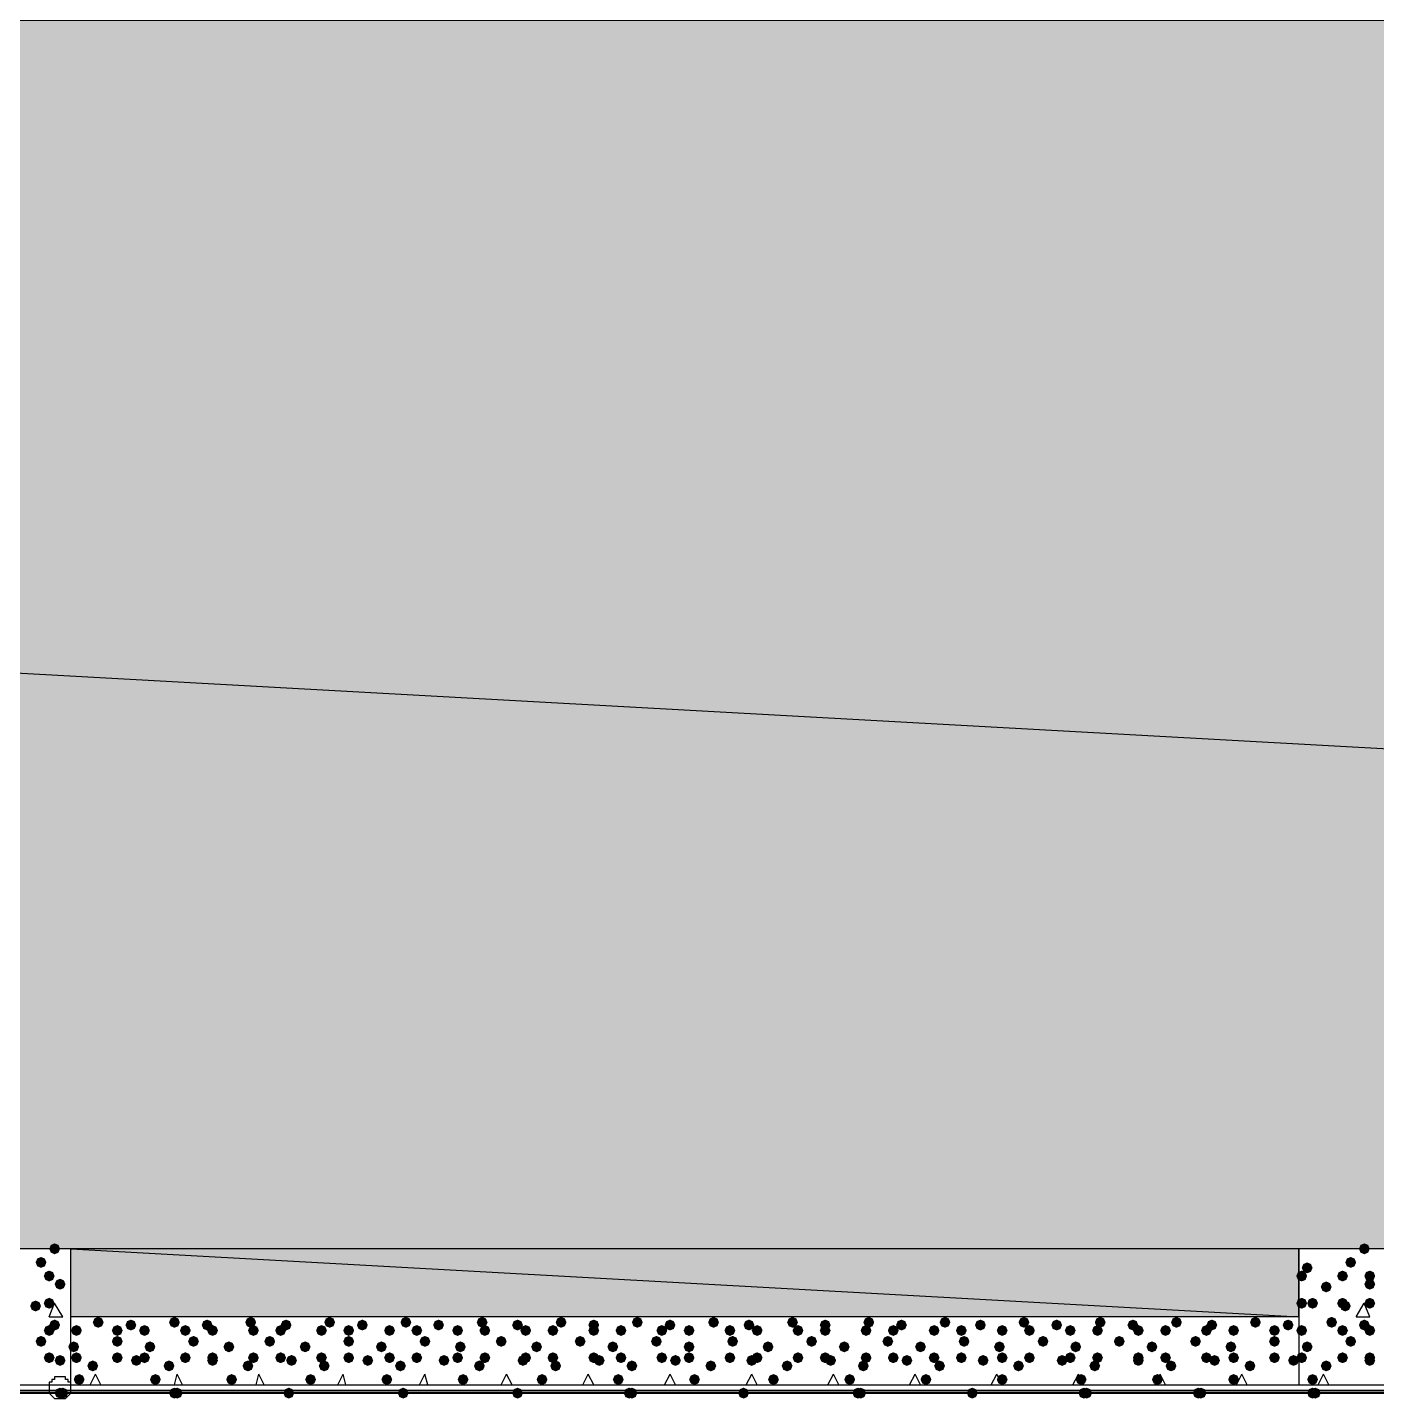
# Model space of a CAD drawing. Header units: millimetres. Extents: x 0 to 420, y 0 to 297.
# Drawn here: x 223.73 to 244.71, y 84.33 to 105.64 of the extents above; entities that cross this region are included whole.
import ezdxf

# ---------------------------------------------------------------- set-up
doc = ezdxf.new("R2010")
doc.units = ezdxf.units.MM
doc.layers.get('0').update_dxf_attribs({"linetype": 'CONTINUOUS'})

msp = doc.modelspace()

# ---------------------------------------------------------------- hatches: boundary and pattern name
at = {"true_color": 0x000008}
h = msp.add_hatch(color=0, dxfattribs=at)
h.paths.add_polyline_path([(385.826, 105.748667), (39.708667, 105.748667), (385.826, 86.656333)], flags=0)
h.paths.add_polyline_path([(39.708667, 105.748667), (385.826, 86.656333), (39.708667, 86.656333)], flags=0)
at = {"true_color": 0x000007}
for points in [[(224.239667, 86.656333), (224.214796, 86.596537), (224.155, 86.571667), (224.095204, 86.596537), (224.070333, 86.656333), (224.095204, 86.716129), (224.155, 86.741), (224.214796, 86.716129)], [(244.602, 86.656333), (244.577129, 86.596537), (244.517333, 86.571667), (244.457538, 86.596537), (244.432667, 86.656333), (244.457537, 86.716129), (244.517333, 86.741), (244.577129, 86.716129)], [(224.028, 86.444667), (224.003129, 86.384871), (223.943333, 86.36), (223.883537, 86.384871), (223.858667, 86.444667), (223.883537, 86.504462), (223.943333, 86.529333), (224.003129, 86.504463)], [(243.713, 86.36), (243.688129, 86.300204), (243.628333, 86.275333), (243.568537, 86.300204), (243.543667, 86.36), (243.568537, 86.419796), (243.628333, 86.444667), (243.688129, 86.419796)], [(244.390333, 86.444667), (244.365462, 86.384871), (244.305667, 86.36), (244.245871, 86.384871), (244.221, 86.444667), (244.245871, 86.504462), (244.305667, 86.529333), (244.365462, 86.504463)], [(224.155, 86.233), (224.130129, 86.173204), (224.070333, 86.148333), (224.010538, 86.173204), (223.985667, 86.233), (224.010537, 86.292796), (224.070333, 86.317667), (224.130129, 86.292796)], [(224.324333, 86.106), (224.299463, 86.046204), (224.239667, 86.021333), (224.179871, 86.046204), (224.155, 86.106), (224.179871, 86.165796), (224.239667, 86.190667), (224.299462, 86.165796)], [(243.628333, 86.233), (243.603462, 86.173204), (243.543667, 86.148333), (243.483871, 86.173204), (243.459, 86.233), (243.483871, 86.292796), (243.543667, 86.317667), (243.603462, 86.292796)], [(244.009333, 86.063667), (243.984463, 86.003871), (243.924667, 85.979), (243.864871, 86.003871), (243.84, 86.063667), (243.864871, 86.123462), (243.924667, 86.148333), (243.984462, 86.123463)], [(244.263333, 86.233), (244.238463, 86.173204), (244.178667, 86.148333), (244.118871, 86.173204), (244.094, 86.233), (244.118871, 86.292796), (244.178667, 86.317667), (244.238462, 86.292796)], [(244.686667, 86.233), (244.661796, 86.173204), (244.602, 86.148333), (244.542204, 86.173204), (244.517333, 86.233), (244.542204, 86.292796), (244.602, 86.317667), (244.661796, 86.292796)], [(244.686667, 86.106), (244.661796, 86.046204), (244.602, 86.021333), (244.542204, 86.046204), (244.517333, 86.106), (244.542204, 86.165796), (244.602, 86.190667), (244.661796, 86.165796)], [(223.943333, 85.767333), (223.918462, 85.707538), (223.858667, 85.682667), (223.798871, 85.707538), (223.774, 85.767333), (223.798871, 85.827129), (223.858667, 85.852), (223.918462, 85.827129)], [(224.155, 85.809667), (224.130129, 85.749871), (224.070333, 85.725), (224.010538, 85.749871), (223.985667, 85.809667), (224.010537, 85.869462), (224.070333, 85.894333), (224.130129, 85.869463)], [(243.628333, 85.809667), (243.603462, 85.749871), (243.543667, 85.725), (243.483871, 85.749871), (243.459, 85.809667), (243.483871, 85.869462), (243.543667, 85.894333), (243.603462, 85.869463)], [(243.797667, 85.809667), (243.772796, 85.749871), (243.713, 85.725), (243.653204, 85.749871), (243.628333, 85.809667), (243.653204, 85.869462), (243.713, 85.894333), (243.772796, 85.869463)], [(244.263333, 85.809667), (244.238463, 85.749871), (244.178667, 85.725), (244.118871, 85.749871), (244.094, 85.809667), (244.118871, 85.869462), (244.178667, 85.894333), (244.238462, 85.869463)], [(244.305667, 85.767333), (244.280796, 85.707538), (244.221, 85.682667), (244.161204, 85.707538), (244.136333, 85.767333), (244.161204, 85.827129), (244.221, 85.852), (244.280796, 85.827129)], [(244.686667, 85.809667), (244.661796, 85.749871), (244.602, 85.725), (244.542204, 85.749871), (244.517333, 85.809667), (244.542204, 85.869462), (244.602, 85.894333), (244.661796, 85.869463)], [(224.239667, 85.471), (224.214796, 85.411204), (224.155, 85.386333), (224.095204, 85.411204), (224.070333, 85.471), (224.095204, 85.530796), (224.155, 85.555667), (224.214796, 85.530796)], [(244.094, 85.513333), (244.069129, 85.453537), (244.009333, 85.428667), (243.949538, 85.453537), (243.924667, 85.513333), (243.949537, 85.573129), (244.009333, 85.598), (244.069129, 85.573129)], [(244.602, 85.471), (244.577129, 85.411204), (244.517333, 85.386333), (244.457538, 85.411204), (244.432667, 85.471), (244.457537, 85.530796), (244.517333, 85.555667), (244.577129, 85.530796)], [(224.028, 85.217), (224.003129, 85.157204), (223.943333, 85.132333), (223.883537, 85.157204), (223.858667, 85.217), (223.883537, 85.276796), (223.943333, 85.301667), (224.003129, 85.276796)], [(224.155, 85.386333), (224.130129, 85.326537), (224.070333, 85.301667), (224.010538, 85.326537), (223.985667, 85.386333), (224.010537, 85.446129), (224.070333, 85.471), (224.130129, 85.446129)], [(243.628333, 85.386333), (243.603462, 85.326537), (243.543667, 85.301667), (243.483871, 85.326537), (243.459, 85.386333), (243.483871, 85.446129), (243.543667, 85.471), (243.603462, 85.446129)], [(244.263333, 85.386333), (244.238463, 85.326537), (244.178667, 85.301667), (244.118871, 85.326537), (244.094, 85.386333), (244.118871, 85.446129), (244.178667, 85.471), (244.238462, 85.446129)], [(244.390333, 85.217), (244.365462, 85.157204), (244.305667, 85.132333), (244.245871, 85.157204), (244.221, 85.217), (244.245871, 85.276796), (244.305667, 85.301667), (244.365462, 85.276796)], [(244.686667, 85.386333), (244.661796, 85.326537), (244.602, 85.301667), (244.542204, 85.326537), (244.517333, 85.386333), (244.542204, 85.446129), (244.602, 85.471), (244.661796, 85.446129)], [(224.155, 84.963), (224.130129, 84.903204), (224.070333, 84.878333), (224.010538, 84.903204), (223.985667, 84.963), (224.010537, 85.022796), (224.070333, 85.047667), (224.130129, 85.022796)], [(243.628333, 84.963), (243.603462, 84.903204), (243.543667, 84.878333), (243.483871, 84.903204), (243.459, 84.963), (243.483871, 85.022796), (243.543667, 85.047667), (243.603462, 85.022796)], [(243.713, 85.132333), (243.688129, 85.072538), (243.628333, 85.047667), (243.568537, 85.072538), (243.543667, 85.132333), (243.568537, 85.192129), (243.628333, 85.217), (243.688129, 85.192129)], [(244.263333, 84.963), (244.238463, 84.903204), (244.178667, 84.878333), (244.118871, 84.903204), (244.094, 84.963), (244.118871, 85.022796), (244.178667, 85.047667), (244.238462, 85.022796)], [(244.686667, 84.963), (244.661796, 84.903204), (244.602, 84.878333), (244.542204, 84.903204), (244.517333, 84.963), (244.542204, 85.022796), (244.602, 85.047667), (244.661796, 85.022796)], [(224.324333, 84.920667), (224.299463, 84.860871), (224.239667, 84.836), (224.179871, 84.860871), (224.155, 84.920667), (224.179871, 84.980462), (224.239667, 85.005333), (224.299462, 84.980463)], [(244.009333, 84.836), (243.984463, 84.776204), (243.924667, 84.751333), (243.864871, 84.776204), (243.84, 84.836), (243.864871, 84.895796), (243.924667, 84.920667), (243.984462, 84.895796)], [(244.686667, 84.920667), (244.661796, 84.860871), (244.602, 84.836), (244.542204, 84.860871), (244.517333, 84.920667), (244.542204, 84.980462), (244.602, 85.005333), (244.661796, 84.980463)], [(243.797667, 84.624333), (243.772796, 84.564537), (243.713, 84.539667), (243.653204, 84.564537), (243.628333, 84.624333), (243.653204, 84.684129), (243.713, 84.709), (243.772796, 84.684129)]]:
    msp.add_hatch(color=0, dxfattribs=at).paths.add_polyline_path(points, flags=0)
at = {"true_color": 0x000008}
h = msp.add_hatch(color=0, dxfattribs=at)
h.paths.add_polyline_path([(243.501333, 86.656333), (224.409, 86.656333), (243.501333, 85.598)], flags=0)
h.paths.add_polyline_path([(224.409, 86.656333), (243.501333, 85.598), (224.409, 85.598)], flags=0)
for points in [[(224.917, 85.513333), (224.892129, 85.453537), (224.832333, 85.428667), (224.772538, 85.453537), (224.747667, 85.513333), (224.772537, 85.573129), (224.832333, 85.598), (224.892129, 85.573129)], [(225.425, 85.471), (225.400129, 85.411204), (225.340333, 85.386333), (225.280538, 85.411204), (225.255667, 85.471), (225.280537, 85.530796), (225.340333, 85.555667), (225.400129, 85.530796)], [(226.102333, 85.513333), (226.077462, 85.453537), (226.017667, 85.428667), (225.957871, 85.453537), (225.933, 85.513333), (225.957871, 85.573129), (226.017667, 85.598), (226.077462, 85.573129)], [(226.610333, 85.471), (226.585462, 85.411204), (226.525667, 85.386333), (226.465871, 85.411204), (226.441, 85.471), (226.465871, 85.530796), (226.525667, 85.555667), (226.585462, 85.530796)], [(227.287667, 85.513333), (227.262796, 85.453537), (227.203, 85.428667), (227.143204, 85.453537), (227.118333, 85.513333), (227.143204, 85.573129), (227.203, 85.598), (227.262796, 85.573129)], [(227.838, 85.471), (227.813129, 85.411204), (227.753333, 85.386333), (227.693537, 85.411204), (227.668667, 85.471), (227.693537, 85.530796), (227.753333, 85.555667), (227.813129, 85.530796)], [(228.515333, 85.513333), (228.490462, 85.453537), (228.430667, 85.428667), (228.370871, 85.453537), (228.346, 85.513333), (228.370871, 85.573129), (228.430667, 85.598), (228.490462, 85.573129)], [(229.023333, 85.471), (228.998462, 85.411204), (228.938667, 85.386333), (228.878871, 85.411204), (228.854, 85.471), (228.878871, 85.530796), (228.938667, 85.555667), (228.998462, 85.530796)], [(229.700667, 85.513333), (229.675796, 85.453537), (229.616, 85.428667), (229.556204, 85.453537), (229.531333, 85.513333), (229.556204, 85.573129), (229.616, 85.598), (229.675796, 85.573129)], [(230.208667, 85.471), (230.183796, 85.411204), (230.124, 85.386333), (230.064204, 85.411204), (230.039333, 85.471), (230.064204, 85.530796), (230.124, 85.555667), (230.183796, 85.530796)], [(230.886, 85.513333), (230.861129, 85.453537), (230.801333, 85.428667), (230.741538, 85.453537), (230.716667, 85.513333), (230.741537, 85.573129), (230.801333, 85.598), (230.861129, 85.573129)], [(231.436333, 85.471), (231.411462, 85.411204), (231.351667, 85.386333), (231.291871, 85.411204), (231.267, 85.471), (231.291871, 85.530796), (231.351667, 85.555667), (231.411462, 85.530796)], [(232.113667, 85.513333), (232.088796, 85.453537), (232.029, 85.428667), (231.969204, 85.453537), (231.944333, 85.513333), (231.969204, 85.573129), (232.029, 85.598), (232.088796, 85.573129)], [(232.621667, 85.471), (232.596796, 85.411204), (232.537, 85.386333), (232.477204, 85.411204), (232.452333, 85.471), (232.477204, 85.530796), (232.537, 85.555667), (232.596796, 85.530796)], [(233.299, 85.513333), (233.274129, 85.453537), (233.214333, 85.428667), (233.154538, 85.453537), (233.129667, 85.513333), (233.154537, 85.573129), (233.214333, 85.598), (233.274129, 85.573129)], [(233.807, 85.471), (233.782129, 85.411204), (233.722333, 85.386333), (233.662537, 85.411204), (233.637667, 85.471), (233.662537, 85.530796), (233.722333, 85.555667), (233.782129, 85.530796)], [(234.484333, 85.513333), (234.459463, 85.453537), (234.399667, 85.428667), (234.339871, 85.453537), (234.315, 85.513333), (234.339871, 85.573129), (234.399667, 85.598), (234.459462, 85.573129)], [(235.034667, 85.471), (235.009796, 85.411204), (234.95, 85.386333), (234.890204, 85.411204), (234.865333, 85.471), (234.890204, 85.530796), (234.95, 85.555667), (235.009796, 85.530796)], [(235.712, 85.513333), (235.687129, 85.453537), (235.627333, 85.428667), (235.567537, 85.453537), (235.542667, 85.513333), (235.567537, 85.573129), (235.627333, 85.598), (235.687129, 85.573129)], [(236.22, 85.471), (236.195129, 85.411204), (236.135333, 85.386333), (236.075538, 85.411204), (236.050667, 85.471), (236.075537, 85.530796), (236.135333, 85.555667), (236.195129, 85.530796)], [(236.897333, 85.513333), (236.872462, 85.453537), (236.812667, 85.428667), (236.752871, 85.453537), (236.728, 85.513333), (236.752871, 85.573129), (236.812667, 85.598), (236.872462, 85.573129)], [(237.405333, 85.471), (237.380462, 85.411204), (237.320667, 85.386333), (237.260871, 85.411204), (237.236, 85.471), (237.260871, 85.530796), (237.320667, 85.555667), (237.380462, 85.530796)], [(238.082667, 85.513333), (238.057796, 85.453537), (237.998, 85.428667), (237.938204, 85.453537), (237.913333, 85.513333), (237.938204, 85.573129), (237.998, 85.598), (238.057796, 85.573129)], [(238.633, 85.471), (238.608129, 85.411204), (238.548333, 85.386333), (238.488538, 85.411204), (238.463667, 85.471), (238.488537, 85.530796), (238.548333, 85.555667), (238.608129, 85.530796)], [(239.310333, 85.513333), (239.285462, 85.453537), (239.225667, 85.428667), (239.165871, 85.453537), (239.141, 85.513333), (239.165871, 85.573129), (239.225667, 85.598), (239.285462, 85.573129)], [(239.818333, 85.471), (239.793462, 85.411204), (239.733667, 85.386333), (239.673871, 85.411204), (239.649, 85.471), (239.673871, 85.530796), (239.733667, 85.555667), (239.793462, 85.530796)], [(240.495667, 85.513333), (240.470796, 85.453537), (240.411, 85.428667), (240.351204, 85.453537), (240.326333, 85.513333), (240.351204, 85.573129), (240.411, 85.598), (240.470796, 85.573129)], [(241.003667, 85.471), (240.978796, 85.411204), (240.919, 85.386333), (240.859204, 85.411204), (240.834333, 85.471), (240.859204, 85.530796), (240.919, 85.555667), (240.978796, 85.530796)], [(241.681, 85.513333), (241.656129, 85.453537), (241.596333, 85.428667), (241.536538, 85.453537), (241.511667, 85.513333), (241.536537, 85.573129), (241.596333, 85.598), (241.656129, 85.573129)], [(242.231333, 85.471), (242.206462, 85.411204), (242.146667, 85.386333), (242.086871, 85.411204), (242.062, 85.471), (242.086871, 85.530796), (242.146667, 85.555667), (242.206462, 85.530796)], [(242.908667, 85.513333), (242.883796, 85.453537), (242.824, 85.428667), (242.764204, 85.453537), (242.739333, 85.513333), (242.764204, 85.573129), (242.824, 85.598), (242.883796, 85.573129)], [(243.416667, 85.471), (243.391796, 85.411204), (243.332, 85.386333), (243.272204, 85.411204), (243.247333, 85.471), (243.272204, 85.530796), (243.332, 85.555667), (243.391796, 85.530796)], [(224.578333, 85.386333), (224.553462, 85.326537), (224.493667, 85.301667), (224.433871, 85.326537), (224.409, 85.386333), (224.433871, 85.446129), (224.493667, 85.471), (224.553462, 85.446129)], [(225.213333, 85.386333), (225.188462, 85.326537), (225.128667, 85.301667), (225.068871, 85.326537), (225.044, 85.386333), (225.068871, 85.446129), (225.128667, 85.471), (225.188462, 85.446129)], [(225.213333, 85.217), (225.188462, 85.157204), (225.128667, 85.132333), (225.068871, 85.157204), (225.044, 85.217), (225.068871, 85.276796), (225.128667, 85.301667), (225.188462, 85.276796)], [(225.636667, 85.386333), (225.611796, 85.326537), (225.552, 85.301667), (225.492204, 85.326537), (225.467333, 85.386333), (225.492204, 85.446129), (225.552, 85.471), (225.611796, 85.446129)], [(226.271667, 85.386333), (226.246796, 85.326537), (226.187, 85.301667), (226.127204, 85.326537), (226.102333, 85.386333), (226.127204, 85.446129), (226.187, 85.471), (226.246796, 85.446129)], [(226.398667, 85.217), (226.373796, 85.157204), (226.314, 85.132333), (226.254204, 85.157204), (226.229333, 85.217), (226.254204, 85.276796), (226.314, 85.301667), (226.373796, 85.276796)], [(226.695, 85.386333), (226.670129, 85.326537), (226.610333, 85.301667), (226.550538, 85.326537), (226.525667, 85.386333), (226.550537, 85.446129), (226.610333, 85.471), (226.670129, 85.446129)], [(227.33, 85.386333), (227.305129, 85.326537), (227.245333, 85.301667), (227.185538, 85.326537), (227.160667, 85.386333), (227.185537, 85.446129), (227.245333, 85.471), (227.305129, 85.446129)], [(227.584, 85.217), (227.559129, 85.157204), (227.499333, 85.132333), (227.439538, 85.157204), (227.414667, 85.217), (227.439537, 85.276796), (227.499333, 85.301667), (227.559129, 85.276796)], [(227.753333, 85.386333), (227.728462, 85.326537), (227.668667, 85.301667), (227.608871, 85.326537), (227.584, 85.386333), (227.608871, 85.446129), (227.668667, 85.471), (227.728462, 85.446129)], [(228.388333, 85.386333), (228.363463, 85.326537), (228.303667, 85.301667), (228.243871, 85.326537), (228.219, 85.386333), (228.243871, 85.446129), (228.303667, 85.471), (228.363462, 85.446129)], [(228.811667, 85.386333), (228.786796, 85.326537), (228.727, 85.301667), (228.667204, 85.326537), (228.642333, 85.386333), (228.667204, 85.446129), (228.727, 85.471), (228.786796, 85.446129)], [(228.811667, 85.217), (228.786796, 85.157204), (228.727, 85.132333), (228.667204, 85.157204), (228.642333, 85.217), (228.667204, 85.276796), (228.727, 85.301667), (228.786796, 85.276796)], [(229.446667, 85.386333), (229.421796, 85.326537), (229.362, 85.301667), (229.302204, 85.326537), (229.277333, 85.386333), (229.302204, 85.446129), (229.362, 85.471), (229.421796, 85.446129)], [(229.87, 85.386333), (229.845129, 85.326537), (229.785333, 85.301667), (229.725538, 85.326537), (229.700667, 85.386333), (229.725537, 85.446129), (229.785333, 85.471), (229.845129, 85.446129)], [(229.997, 85.217), (229.972129, 85.157204), (229.912333, 85.132333), (229.852537, 85.157204), (229.827667, 85.217), (229.852537, 85.276796), (229.912333, 85.301667), (229.972129, 85.276796)], [(230.505, 85.386333), (230.480129, 85.326537), (230.420333, 85.301667), (230.360538, 85.326537), (230.335667, 85.386333), (230.360537, 85.446129), (230.420333, 85.471), (230.480129, 85.446129)], [(230.928333, 85.386333), (230.903462, 85.326537), (230.843667, 85.301667), (230.783871, 85.326537), (230.759, 85.386333), (230.783871, 85.446129), (230.843667, 85.471), (230.903462, 85.446129)], [(231.182333, 85.217), (231.157462, 85.157204), (231.097667, 85.132333), (231.037871, 85.157204), (231.013, 85.217), (231.037871, 85.276796), (231.097667, 85.301667), (231.157462, 85.276796)], [(231.563333, 85.386333), (231.538462, 85.326537), (231.478667, 85.301667), (231.418871, 85.326537), (231.394, 85.386333), (231.418871, 85.446129), (231.478667, 85.471), (231.538462, 85.446129)], [(231.986667, 85.386333), (231.961796, 85.326537), (231.902, 85.301667), (231.842204, 85.326537), (231.817333, 85.386333), (231.842204, 85.446129), (231.902, 85.471), (231.961796, 85.446129)], [(232.41, 85.217), (232.385129, 85.157204), (232.325333, 85.132333), (232.265537, 85.157204), (232.240667, 85.217), (232.265537, 85.276796), (232.325333, 85.301667), (232.385129, 85.276796)], [(232.621667, 85.386333), (232.596796, 85.326537), (232.537, 85.301667), (232.477204, 85.326537), (232.452333, 85.386333), (232.477204, 85.446129), (232.537, 85.471), (232.596796, 85.446129)], [(233.045, 85.386333), (233.020129, 85.326537), (232.960333, 85.301667), (232.900538, 85.326537), (232.875667, 85.386333), (232.900537, 85.446129), (232.960333, 85.471), (233.020129, 85.446129)], [(233.595333, 85.217), (233.570462, 85.157204), (233.510667, 85.132333), (233.450871, 85.157204), (233.426, 85.217), (233.450871, 85.276796), (233.510667, 85.301667), (233.570462, 85.276796)], [(233.68, 85.386333), (233.655129, 85.326537), (233.595333, 85.301667), (233.535538, 85.326537), (233.510667, 85.386333), (233.535537, 85.446129), (233.595333, 85.471), (233.655129, 85.446129)], [(234.103333, 85.386333), (234.078463, 85.326537), (234.018667, 85.301667), (233.958871, 85.326537), (233.934, 85.386333), (233.958871, 85.446129), (234.018667, 85.471), (234.078462, 85.446129)], [(234.738333, 85.386333), (234.713462, 85.326537), (234.653667, 85.301667), (234.593871, 85.326537), (234.569, 85.386333), (234.593871, 85.446129), (234.653667, 85.471), (234.713462, 85.446129)], [(234.780667, 85.217), (234.755796, 85.157204), (234.696, 85.132333), (234.636204, 85.157204), (234.611333, 85.217), (234.636204, 85.276796), (234.696, 85.301667), (234.755796, 85.276796)], [(235.161667, 85.386333), (235.136796, 85.326537), (235.077, 85.301667), (235.017204, 85.326537), (234.992333, 85.386333), (235.017204, 85.446129), (235.077, 85.471), (235.136796, 85.446129)], [(235.796667, 85.386333), (235.771796, 85.326537), (235.712, 85.301667), (235.652204, 85.326537), (235.627333, 85.386333), (235.652204, 85.446129), (235.712, 85.471), (235.771796, 85.446129)], [(236.008333, 85.217), (235.983462, 85.157204), (235.923667, 85.132333), (235.863871, 85.157204), (235.839, 85.217), (235.863871, 85.276796), (235.923667, 85.301667), (235.983462, 85.276796)], [(236.22, 85.386333), (236.195129, 85.326537), (236.135333, 85.301667), (236.075538, 85.326537), (236.050667, 85.386333), (236.075537, 85.446129), (236.135333, 85.471), (236.195129, 85.446129)], [(236.855, 85.386333), (236.830129, 85.326537), (236.770333, 85.301667), (236.710538, 85.326537), (236.685667, 85.386333), (236.710537, 85.446129), (236.770333, 85.471), (236.830129, 85.446129)], [(237.193667, 85.217), (237.168796, 85.157204), (237.109, 85.132333), (237.049204, 85.157204), (237.024333, 85.217), (237.049204, 85.276796), (237.109, 85.301667), (237.168796, 85.276796)], [(237.278333, 85.386333), (237.253462, 85.326537), (237.193667, 85.301667), (237.133871, 85.326537), (237.109, 85.386333), (237.133871, 85.446129), (237.193667, 85.471), (237.253462, 85.446129)], [(237.913333, 85.386333), (237.888463, 85.326537), (237.828667, 85.301667), (237.768871, 85.326537), (237.744, 85.386333), (237.768871, 85.446129), (237.828667, 85.471), (237.888462, 85.446129)], [(238.336667, 85.386333), (238.311796, 85.326537), (238.252, 85.301667), (238.192204, 85.326537), (238.167333, 85.386333), (238.192204, 85.446129), (238.252, 85.471), (238.311796, 85.446129)], [(238.379, 85.217), (238.354129, 85.157204), (238.294333, 85.132333), (238.234537, 85.157204), (238.209667, 85.217), (238.234537, 85.276796), (238.294333, 85.301667), (238.354129, 85.276796)], [(238.971667, 85.386333), (238.946796, 85.326537), (238.887, 85.301667), (238.827204, 85.326537), (238.802333, 85.386333), (238.827204, 85.446129), (238.887, 85.471), (238.946796, 85.446129)], [(239.395, 85.386333), (239.370129, 85.326537), (239.310333, 85.301667), (239.250538, 85.326537), (239.225667, 85.386333), (239.250537, 85.446129), (239.310333, 85.471), (239.370129, 85.446129)], [(239.606667, 85.217), (239.581796, 85.157204), (239.522, 85.132333), (239.462204, 85.157204), (239.437333, 85.217), (239.462204, 85.276796), (239.522, 85.301667), (239.581796, 85.276796)], [(240.03, 85.386333), (240.005129, 85.326537), (239.945333, 85.301667), (239.885538, 85.326537), (239.860667, 85.386333), (239.885537, 85.446129), (239.945333, 85.471), (240.005129, 85.446129)], [(240.453333, 85.386333), (240.428462, 85.326537), (240.368667, 85.301667), (240.308871, 85.326537), (240.284, 85.386333), (240.308871, 85.446129), (240.368667, 85.471), (240.428462, 85.446129)], [(240.792, 85.217), (240.767129, 85.157204), (240.707333, 85.132333), (240.647538, 85.157204), (240.622667, 85.217), (240.647537, 85.276796), (240.707333, 85.301667), (240.767129, 85.276796)], [(241.088333, 85.386333), (241.063462, 85.326537), (241.003667, 85.301667), (240.943871, 85.326537), (240.919, 85.386333), (240.943871, 85.446129), (241.003667, 85.471), (241.063462, 85.446129)], [(241.511667, 85.386333), (241.486796, 85.326537), (241.427, 85.301667), (241.367204, 85.326537), (241.342333, 85.386333), (241.367204, 85.446129), (241.427, 85.471), (241.486796, 85.446129)], [(241.977333, 85.217), (241.952462, 85.157204), (241.892667, 85.132333), (241.832871, 85.157204), (241.808, 85.217), (241.832871, 85.276796), (241.892667, 85.301667), (241.952462, 85.276796)], [(242.146667, 85.386333), (242.121796, 85.326537), (242.062, 85.301667), (242.002204, 85.326537), (241.977333, 85.386333), (242.002204, 85.446129), (242.062, 85.471), (242.121796, 85.446129)], [(242.57, 85.386333), (242.545129, 85.326537), (242.485333, 85.301667), (242.425538, 85.326537), (242.400667, 85.386333), (242.425537, 85.446129), (242.485333, 85.471), (242.545129, 85.446129)], [(243.205, 85.386333), (243.180129, 85.326537), (243.120333, 85.301667), (243.060538, 85.326537), (243.035667, 85.386333), (243.060537, 85.446129), (243.120333, 85.471), (243.180129, 85.446129)], [(243.205, 85.217), (243.180129, 85.157204), (243.120333, 85.132333), (243.060538, 85.157204), (243.035667, 85.217), (243.060537, 85.276796), (243.120333, 85.301667), (243.180129, 85.276796)], [(224.536, 85.132333), (224.511129, 85.072538), (224.451333, 85.047667), (224.391538, 85.072538), (224.366667, 85.132333), (224.391537, 85.192129), (224.451333, 85.217), (224.511129, 85.192129)], [(224.578333, 84.963), (224.553462, 84.903204), (224.493667, 84.878333), (224.433871, 84.903204), (224.409, 84.963), (224.433871, 85.022796), (224.493667, 85.047667), (224.553462, 85.022796)], [(225.213333, 84.963), (225.188462, 84.903204), (225.128667, 84.878333), (225.068871, 84.903204), (225.044, 84.963), (225.068871, 85.022796), (225.128667, 85.047667), (225.188462, 85.022796)], [(225.636667, 84.963), (225.611796, 84.903204), (225.552, 84.878333), (225.492204, 84.903204), (225.467333, 84.963), (225.492204, 85.022796), (225.552, 85.047667), (225.611796, 85.022796)], [(225.721333, 85.132333), (225.696463, 85.072538), (225.636667, 85.047667), (225.576871, 85.072538), (225.552, 85.132333), (225.576871, 85.192129), (225.636667, 85.217), (225.696462, 85.192129)], [(226.271667, 84.963), (226.246796, 84.903204), (226.187, 84.878333), (226.127204, 84.903204), (226.102333, 84.963), (226.127204, 85.022796), (226.187, 85.047667), (226.246796, 85.022796)], [(226.695, 84.963), (226.670129, 84.903204), (226.610333, 84.878333), (226.550538, 84.903204), (226.525667, 84.963), (226.550537, 85.022796), (226.610333, 85.047667), (226.670129, 85.022796)], [(226.949, 85.132333), (226.924129, 85.072538), (226.864333, 85.047667), (226.804538, 85.072538), (226.779667, 85.132333), (226.804537, 85.192129), (226.864333, 85.217), (226.924129, 85.192129)], [(227.33, 84.963), (227.305129, 84.903204), (227.245333, 84.878333), (227.185538, 84.903204), (227.160667, 84.963), (227.185537, 85.022796), (227.245333, 85.047667), (227.305129, 85.022796)], [(227.753333, 84.963), (227.728462, 84.903204), (227.668667, 84.878333), (227.608871, 84.903204), (227.584, 84.963), (227.608871, 85.022796), (227.668667, 85.047667), (227.728462, 85.022796)], [(228.134333, 85.132333), (228.109463, 85.072538), (228.049667, 85.047667), (227.989871, 85.072538), (227.965, 85.132333), (227.989871, 85.192129), (228.049667, 85.217), (228.109462, 85.192129)], [(228.388333, 84.963), (228.363463, 84.903204), (228.303667, 84.878333), (228.243871, 84.903204), (228.219, 84.963), (228.243871, 85.022796), (228.303667, 85.047667), (228.363462, 85.022796)], [(228.811667, 84.963), (228.786796, 84.903204), (228.727, 84.878333), (228.667204, 84.903204), (228.642333, 84.963), (228.667204, 85.022796), (228.727, 85.047667), (228.786796, 85.022796)], [(229.319667, 85.132333), (229.294796, 85.072538), (229.235, 85.047667), (229.175204, 85.072538), (229.150333, 85.132333), (229.175204, 85.192129), (229.235, 85.217), (229.294796, 85.192129)], [(229.446667, 84.963), (229.421796, 84.903204), (229.362, 84.878333), (229.302204, 84.903204), (229.277333, 84.963), (229.302204, 85.022796), (229.362, 85.047667), (229.421796, 85.022796)], [(229.87, 84.963), (229.845129, 84.903204), (229.785333, 84.878333), (229.725538, 84.903204), (229.700667, 84.963), (229.725537, 85.022796), (229.785333, 85.047667), (229.845129, 85.022796)], [(230.505, 84.963), (230.480129, 84.903204), (230.420333, 84.878333), (230.360538, 84.903204), (230.335667, 84.963), (230.360537, 85.022796), (230.420333, 85.047667), (230.480129, 85.022796)], [(230.547333, 85.132333), (230.522462, 85.072538), (230.462667, 85.047667), (230.402871, 85.072538), (230.378, 85.132333), (230.402871, 85.192129), (230.462667, 85.217), (230.522462, 85.192129)], [(230.928333, 84.963), (230.903462, 84.903204), (230.843667, 84.878333), (230.783871, 84.903204), (230.759, 84.963), (230.783871, 85.022796), (230.843667, 85.047667), (230.903462, 85.022796)], [(231.563333, 84.963), (231.538462, 84.903204), (231.478667, 84.878333), (231.418871, 84.903204), (231.394, 84.963), (231.418871, 85.022796), (231.478667, 85.047667), (231.538462, 85.022796)], [(231.732667, 85.132333), (231.707796, 85.072538), (231.648, 85.047667), (231.588204, 85.072538), (231.563333, 85.132333), (231.588204, 85.192129), (231.648, 85.217), (231.707796, 85.192129)], [(231.986667, 84.963), (231.961796, 84.903204), (231.902, 84.878333), (231.842204, 84.903204), (231.817333, 84.963), (231.842204, 85.022796), (231.902, 85.047667), (231.961796, 85.022796)], [(232.621667, 84.963), (232.596796, 84.903204), (232.537, 84.878333), (232.477204, 84.903204), (232.452333, 84.963), (232.477204, 85.022796), (232.537, 85.047667), (232.596796, 85.022796)], [(232.918, 85.132333), (232.893129, 85.072538), (232.833333, 85.047667), (232.773538, 85.072538), (232.748667, 85.132333), (232.773537, 85.192129), (232.833333, 85.217), (232.893129, 85.192129)], [(233.045, 84.963), (233.020129, 84.903204), (232.960333, 84.878333), (232.900538, 84.903204), (232.875667, 84.963), (232.900537, 85.022796), (232.960333, 85.047667), (233.020129, 85.022796)], [(233.68, 84.963), (233.655129, 84.903204), (233.595333, 84.878333), (233.535538, 84.903204), (233.510667, 84.963), (233.535537, 85.022796), (233.595333, 85.047667), (233.655129, 85.022796)], [(234.103333, 85.132333), (234.078463, 85.072538), (234.018667, 85.047667), (233.958871, 85.072538), (233.934, 85.132333), (233.958871, 85.192129), (234.018667, 85.217), (234.078462, 85.192129)], [(234.103333, 84.963), (234.078463, 84.903204), (234.018667, 84.878333), (233.958871, 84.903204), (233.934, 84.963), (233.958871, 85.022796), (234.018667, 85.047667), (234.078462, 85.022796)], [(234.738333, 84.963), (234.713462, 84.903204), (234.653667, 84.878333), (234.593871, 84.903204), (234.569, 84.963), (234.593871, 85.022796), (234.653667, 85.047667), (234.713462, 85.022796)], [(235.161667, 84.963), (235.136796, 84.903204), (235.077, 84.878333), (235.017204, 84.903204), (234.992333, 84.963), (235.017204, 85.022796), (235.077, 85.047667), (235.136796, 85.022796)], [(235.331, 85.132333), (235.306129, 85.072538), (235.246333, 85.047667), (235.186538, 85.072538), (235.161667, 85.132333), (235.186537, 85.192129), (235.246333, 85.217), (235.306129, 85.192129)], [(235.796667, 84.963), (235.771796, 84.903204), (235.712, 84.878333), (235.652204, 84.903204), (235.627333, 84.963), (235.652204, 85.022796), (235.712, 85.047667), (235.771796, 85.022796)], [(236.22, 84.963), (236.195129, 84.903204), (236.135333, 84.878333), (236.075538, 84.903204), (236.050667, 84.963), (236.075537, 85.022796), (236.135333, 85.047667), (236.195129, 85.022796)], [(236.516333, 85.132333), (236.491462, 85.072538), (236.431667, 85.047667), (236.371871, 85.072538), (236.347, 85.132333), (236.371871, 85.192129), (236.431667, 85.217), (236.491462, 85.192129)], [(236.855, 84.963), (236.830129, 84.903204), (236.770333, 84.878333), (236.710538, 84.903204), (236.685667, 84.963), (236.710537, 85.022796), (236.770333, 85.047667), (236.830129, 85.022796)], [(237.278333, 84.963), (237.253462, 84.903204), (237.193667, 84.878333), (237.133871, 84.903204), (237.109, 84.963), (237.133871, 85.022796), (237.193667, 85.047667), (237.253462, 85.022796)], [(237.701667, 85.132333), (237.676796, 85.072538), (237.617, 85.047667), (237.557204, 85.072538), (237.532333, 85.132333), (237.557204, 85.192129), (237.617, 85.217), (237.676796, 85.192129)], [(237.913333, 84.963), (237.888463, 84.903204), (237.828667, 84.878333), (237.768871, 84.903204), (237.744, 84.963), (237.768871, 85.022796), (237.828667, 85.047667), (237.888462, 85.022796)], [(238.336667, 84.963), (238.311796, 84.903204), (238.252, 84.878333), (238.192204, 84.903204), (238.167333, 84.963), (238.192204, 85.022796), (238.252, 85.047667), (238.311796, 85.022796)], [(238.929333, 85.132333), (238.904462, 85.072538), (238.844667, 85.047667), (238.784871, 85.072538), (238.76, 85.132333), (238.784871, 85.192129), (238.844667, 85.217), (238.904462, 85.192129)], [(238.971667, 84.963), (238.946796, 84.903204), (238.887, 84.878333), (238.827204, 84.903204), (238.802333, 84.963), (238.827204, 85.022796), (238.887, 85.047667), (238.946796, 85.022796)], [(239.395, 84.963), (239.370129, 84.903204), (239.310333, 84.878333), (239.250538, 84.903204), (239.225667, 84.963), (239.250537, 85.022796), (239.310333, 85.047667), (239.370129, 85.022796)], [(240.03, 84.963), (240.005129, 84.903204), (239.945333, 84.878333), (239.885538, 84.903204), (239.860667, 84.963), (239.885537, 85.022796), (239.945333, 85.047667), (240.005129, 85.022796)], [(240.114667, 85.132333), (240.089796, 85.072538), (240.03, 85.047667), (239.970204, 85.072538), (239.945333, 85.132333), (239.970204, 85.192129), (240.03, 85.217), (240.089796, 85.192129)], [(240.453333, 84.963), (240.428462, 84.903204), (240.368667, 84.878333), (240.308871, 84.903204), (240.284, 84.963), (240.308871, 85.022796), (240.368667, 85.047667), (240.428462, 85.022796)], [(241.088333, 84.963), (241.063462, 84.903204), (241.003667, 84.878333), (240.943871, 84.903204), (240.919, 84.963), (240.943871, 85.022796), (241.003667, 85.047667), (241.063462, 85.022796)], [(241.3, 85.132333), (241.275129, 85.072538), (241.215333, 85.047667), (241.155538, 85.072538), (241.130667, 85.132333), (241.155537, 85.192129), (241.215333, 85.217), (241.275129, 85.192129)], [(241.511667, 84.963), (241.486796, 84.903204), (241.427, 84.878333), (241.367204, 84.903204), (241.342333, 84.963), (241.367204, 85.022796), (241.427, 85.047667), (241.486796, 85.022796)], [(242.146667, 84.963), (242.121796, 84.903204), (242.062, 84.878333), (242.002204, 84.903204), (241.977333, 84.963), (242.002204, 85.022796), (242.062, 85.047667), (242.121796, 85.022796)], [(242.527667, 85.132333), (242.502796, 85.072538), (242.443, 85.047667), (242.383204, 85.072538), (242.358333, 85.132333), (242.383204, 85.192129), (242.443, 85.217), (242.502796, 85.192129)], [(242.57, 84.963), (242.545129, 84.903204), (242.485333, 84.878333), (242.425538, 84.903204), (242.400667, 84.963), (242.425537, 85.022796), (242.485333, 85.047667), (242.545129, 85.022796)], [(243.205, 84.963), (243.180129, 84.903204), (243.120333, 84.878333), (243.060538, 84.903204), (243.035667, 84.963), (243.060537, 85.022796), (243.120333, 85.047667), (243.180129, 85.022796)], [(224.832333, 84.836), (224.807462, 84.776204), (224.747667, 84.751333), (224.687871, 84.776204), (224.663, 84.836), (224.687871, 84.895796), (224.747667, 84.920667), (224.807462, 84.895796)], [(225.509667, 84.920667), (225.484796, 84.860871), (225.425, 84.836), (225.365204, 84.860871), (225.340333, 84.920667), (225.365204, 84.980462), (225.425, 85.005333), (225.484796, 84.980463)], [(226.017667, 84.836), (225.992796, 84.776204), (225.933, 84.751333), (225.873204, 84.776204), (225.848333, 84.836), (225.873204, 84.895796), (225.933, 84.920667), (225.992796, 84.895796)], [(226.695, 84.920667), (226.670129, 84.860871), (226.610333, 84.836), (226.550538, 84.860871), (226.525667, 84.920667), (226.550537, 84.980462), (226.610333, 85.005333), (226.670129, 84.980463)], [(227.245333, 84.836), (227.220462, 84.776204), (227.160667, 84.751333), (227.100871, 84.776204), (227.076, 84.836), (227.100871, 84.895796), (227.160667, 84.920667), (227.220462, 84.895796)], [(227.922667, 84.920667), (227.897796, 84.860871), (227.838, 84.836), (227.778204, 84.860871), (227.753333, 84.920667), (227.778204, 84.980462), (227.838, 85.005333), (227.897796, 84.980463)], [(228.430667, 84.836), (228.405796, 84.776204), (228.346, 84.751333), (228.286204, 84.776204), (228.261333, 84.836), (228.286204, 84.895796), (228.346, 84.920667), (228.405796, 84.895796)], [(229.108, 84.920667), (229.083129, 84.860871), (229.023333, 84.836), (228.963538, 84.860871), (228.938667, 84.920667), (228.963537, 84.980462), (229.023333, 85.005333), (229.083129, 84.980463)], [(229.616, 84.836), (229.591129, 84.776204), (229.531333, 84.751333), (229.471538, 84.776204), (229.446667, 84.836), (229.471537, 84.895796), (229.531333, 84.920667), (229.591129, 84.895796)], [(230.293333, 84.920667), (230.268463, 84.860871), (230.208667, 84.836), (230.148871, 84.860871), (230.124, 84.920667), (230.148871, 84.980462), (230.208667, 85.005333), (230.268462, 84.980463)], [(230.843667, 84.836), (230.818796, 84.776204), (230.759, 84.751333), (230.699204, 84.776204), (230.674333, 84.836), (230.699204, 84.895796), (230.759, 84.920667), (230.818796, 84.895796)], [(231.521, 84.920667), (231.496129, 84.860871), (231.436333, 84.836), (231.376538, 84.860871), (231.351667, 84.920667), (231.376537, 84.980462), (231.436333, 85.005333), (231.496129, 84.980463)], [(232.029, 84.836), (232.004129, 84.776204), (231.944333, 84.751333), (231.884538, 84.776204), (231.859667, 84.836), (231.884537, 84.895796), (231.944333, 84.920667), (232.004129, 84.895796)], [(232.706333, 84.920667), (232.681462, 84.860871), (232.621667, 84.836), (232.561871, 84.860871), (232.537, 84.920667), (232.561871, 84.980462), (232.621667, 85.005333), (232.681462, 84.980463)], [(233.214333, 84.836), (233.189462, 84.776204), (233.129667, 84.751333), (233.069871, 84.776204), (233.045, 84.836), (233.069871, 84.895796), (233.129667, 84.920667), (233.189462, 84.895796)], [(233.891667, 84.920667), (233.866796, 84.860871), (233.807, 84.836), (233.747204, 84.860871), (233.722333, 84.920667), (233.747204, 84.980462), (233.807, 85.005333), (233.866796, 84.980463)], [(234.442, 84.836), (234.417129, 84.776204), (234.357333, 84.751333), (234.297537, 84.776204), (234.272667, 84.836), (234.297537, 84.895796), (234.357333, 84.920667), (234.417129, 84.895796)], [(235.077, 84.920667), (235.052129, 84.860871), (234.992333, 84.836), (234.932538, 84.860871), (234.907667, 84.920667), (234.932537, 84.980462), (234.992333, 85.005333), (235.052129, 84.980463)], [(235.627333, 84.836), (235.602463, 84.776204), (235.542667, 84.751333), (235.482871, 84.776204), (235.458, 84.836), (235.482871, 84.895796), (235.542667, 84.920667), (235.602462, 84.895796)], [(236.304667, 84.920667), (236.279796, 84.860871), (236.22, 84.836), (236.160204, 84.860871), (236.135333, 84.920667), (236.160204, 84.980462), (236.22, 85.005333), (236.279796, 84.980463)], [(236.812667, 84.836), (236.787796, 84.776204), (236.728, 84.751333), (236.668204, 84.776204), (236.643333, 84.836), (236.668204, 84.895796), (236.728, 84.920667), (236.787796, 84.895796)], [(237.49, 84.920667), (237.465129, 84.860871), (237.405333, 84.836), (237.345538, 84.860871), (237.320667, 84.920667), (237.345537, 84.980462), (237.405333, 85.005333), (237.465129, 84.980463)], [(237.998, 84.836), (237.973129, 84.776204), (237.913333, 84.751333), (237.853538, 84.776204), (237.828667, 84.836), (237.853537, 84.895796), (237.913333, 84.920667), (237.973129, 84.895796)], [(238.675333, 84.920667), (238.650462, 84.860871), (238.590667, 84.836), (238.530871, 84.860871), (238.506, 84.920667), (238.530871, 84.980462), (238.590667, 85.005333), (238.650462, 84.980463)], [(239.225667, 84.836), (239.200796, 84.776204), (239.141, 84.751333), (239.081204, 84.776204), (239.056333, 84.836), (239.081204, 84.895796), (239.141, 84.920667), (239.200796, 84.895796)], [(239.903, 84.920667), (239.878129, 84.860871), (239.818333, 84.836), (239.758537, 84.860871), (239.733667, 84.920667), (239.758537, 84.980462), (239.818333, 85.005333), (239.878129, 84.980463)], [(240.411, 84.836), (240.386129, 84.776204), (240.326333, 84.751333), (240.266538, 84.776204), (240.241667, 84.836), (240.266537, 84.895796), (240.326333, 84.920667), (240.386129, 84.895796)], [(241.088333, 84.920667), (241.063462, 84.860871), (241.003667, 84.836), (240.943871, 84.860871), (240.919, 84.920667), (240.943871, 84.980462), (241.003667, 85.005333), (241.063462, 84.980463)], [(241.596333, 84.836), (241.571463, 84.776204), (241.511667, 84.751333), (241.451871, 84.776204), (241.427, 84.836), (241.451871, 84.895796), (241.511667, 84.920667), (241.571462, 84.895796)], [(242.273667, 84.920667), (242.248796, 84.860871), (242.189, 84.836), (242.129204, 84.860871), (242.104333, 84.920667), (242.129204, 84.980462), (242.189, 85.005333), (242.248796, 84.980463)], [(242.824, 84.836), (242.799129, 84.776204), (242.739333, 84.751333), (242.679538, 84.776204), (242.654667, 84.836), (242.679537, 84.895796), (242.739333, 84.920667), (242.799129, 84.895796)], [(243.501333, 84.920667), (243.476462, 84.860871), (243.416667, 84.836), (243.356871, 84.860871), (243.332, 84.920667), (243.356871, 84.980462), (243.416667, 85.005333), (243.476462, 84.980463)], [(224.620667, 84.624333), (224.595796, 84.564537), (224.536, 84.539667), (224.476204, 84.564537), (224.451333, 84.624333), (224.476204, 84.684129), (224.536, 84.709), (224.595796, 84.684129)], [(225.806, 84.624333), (225.781129, 84.564537), (225.721333, 84.539667), (225.661538, 84.564537), (225.636667, 84.624333), (225.661537, 84.684129), (225.721333, 84.709), (225.781129, 84.684129)], [(226.991333, 84.624333), (226.966462, 84.564537), (226.906667, 84.539667), (226.846871, 84.564537), (226.822, 84.624333), (226.846871, 84.684129), (226.906667, 84.709), (226.966462, 84.684129)], [(228.219, 84.624333), (228.194129, 84.564537), (228.134333, 84.539667), (228.074538, 84.564537), (228.049667, 84.624333), (228.074537, 84.684129), (228.134333, 84.709), (228.194129, 84.684129)], [(229.404333, 84.624333), (229.379462, 84.564537), (229.319667, 84.539667), (229.259871, 84.564537), (229.235, 84.624333), (229.259871, 84.684129), (229.319667, 84.709), (229.379462, 84.684129)], [(230.589667, 84.624333), (230.564796, 84.564537), (230.505, 84.539667), (230.445204, 84.564537), (230.420333, 84.624333), (230.445204, 84.684129), (230.505, 84.709), (230.564796, 84.684129)], [(231.817333, 84.624333), (231.792463, 84.564537), (231.732667, 84.539667), (231.672871, 84.564537), (231.648, 84.624333), (231.672871, 84.684129), (231.732667, 84.709), (231.792462, 84.684129)], [(233.002667, 84.624333), (232.977796, 84.564537), (232.918, 84.539667), (232.858204, 84.564537), (232.833333, 84.624333), (232.858204, 84.684129), (232.918, 84.709), (232.977796, 84.684129)], [(234.188, 84.624333), (234.163129, 84.564537), (234.103333, 84.539667), (234.043538, 84.564537), (234.018667, 84.624333), (234.043537, 84.684129), (234.103333, 84.709), (234.163129, 84.684129)], [(235.415667, 84.624333), (235.390796, 84.564537), (235.331, 84.539667), (235.271204, 84.564537), (235.246333, 84.624333), (235.271204, 84.684129), (235.331, 84.709), (235.390796, 84.684129)], [(236.601, 84.624333), (236.576129, 84.564537), (236.516333, 84.539667), (236.456538, 84.564537), (236.431667, 84.624333), (236.456537, 84.684129), (236.516333, 84.709), (236.576129, 84.684129)], [(237.786333, 84.624333), (237.761462, 84.564537), (237.701667, 84.539667), (237.641871, 84.564537), (237.617, 84.624333), (237.641871, 84.684129), (237.701667, 84.709), (237.761462, 84.684129)], [(238.971667, 84.624333), (238.946796, 84.564537), (238.887, 84.539667), (238.827204, 84.564537), (238.802333, 84.624333), (238.827204, 84.684129), (238.887, 84.709), (238.946796, 84.684129)], [(240.199333, 84.624333), (240.174463, 84.564537), (240.114667, 84.539667), (240.054871, 84.564537), (240.03, 84.624333), (240.054871, 84.684129), (240.114667, 84.709), (240.174462, 84.684129)], [(241.384667, 84.624333), (241.359796, 84.564537), (241.3, 84.539667), (241.240204, 84.564537), (241.215333, 84.624333), (241.240204, 84.684129), (241.3, 84.709), (241.359796, 84.684129)], [(242.57, 84.624333), (242.545129, 84.564537), (242.485333, 84.539667), (242.425538, 84.564537), (242.400667, 84.624333), (242.425537, 84.684129), (242.485333, 84.709), (242.545129, 84.684129)]]:
    msp.add_hatch(color=0, dxfattribs=at).paths.add_polyline_path(points, flags=0)
at = {"true_color": 0x000007}
h = msp.add_hatch(color=0, dxfattribs=at)
h.paths.add_polyline_path([(386.969, 84.455), (38.565667, 84.455), (386.969, 84.412667)], flags=0)
h.paths.add_polyline_path([(38.565667, 84.455), (386.969, 84.412667), (38.565667, 84.412667)], flags=0)
at = {"true_color": 0x0000fe}
for points in [[(224.324333, 84.412667), (224.299463, 84.352871), (224.239667, 84.328), (224.179871, 84.352871), (224.155, 84.412667), (224.179871, 84.472462), (224.239667, 84.497333), (224.299462, 84.472463)], [(224.366667, 84.412667), (224.341796, 84.352871), (224.282, 84.328), (224.222204, 84.352871), (224.197333, 84.412667), (224.222204, 84.472462), (224.282, 84.497333), (224.341796, 84.472463)], [(226.102333, 84.412667), (226.077462, 84.352871), (226.017667, 84.328), (225.957871, 84.352871), (225.933, 84.412667), (225.957871, 84.472462), (226.017667, 84.497333), (226.077462, 84.472463)], [(226.144667, 84.412667), (226.119796, 84.352871), (226.06, 84.328), (226.000204, 84.352871), (225.975333, 84.412667), (226.000204, 84.472462), (226.06, 84.497333), (226.119796, 84.472463)], [(227.880333, 84.412667), (227.855462, 84.352871), (227.795667, 84.328), (227.735871, 84.352871), (227.711, 84.412667), (227.735871, 84.472462), (227.795667, 84.497333), (227.855462, 84.472463)], [(227.880333, 84.412667), (227.855462, 84.352871), (227.795667, 84.328), (227.735871, 84.352871), (227.711, 84.412667), (227.735871, 84.472462), (227.795667, 84.497333), (227.855462, 84.472463)], [(229.658333, 84.412667), (229.633463, 84.352871), (229.573667, 84.328), (229.513871, 84.352871), (229.489, 84.412667), (229.513871, 84.472462), (229.573667, 84.497333), (229.633462, 84.472463)], [(229.658333, 84.412667), (229.633463, 84.352871), (229.573667, 84.328), (229.513871, 84.352871), (229.489, 84.412667), (229.513871, 84.472462), (229.573667, 84.497333), (229.633462, 84.472463)], [(231.436333, 84.412667), (231.411462, 84.352871), (231.351667, 84.328), (231.291871, 84.352871), (231.267, 84.412667), (231.291871, 84.472462), (231.351667, 84.497333), (231.411462, 84.472463)], [(231.436333, 84.412667), (231.411462, 84.352871), (231.351667, 84.328), (231.291871, 84.352871), (231.267, 84.412667), (231.291871, 84.472462), (231.351667, 84.497333), (231.411462, 84.472463)], [(233.172, 84.412667), (233.147129, 84.352871), (233.087333, 84.328), (233.027537, 84.352871), (233.002667, 84.412667), (233.027537, 84.472462), (233.087333, 84.497333), (233.147129, 84.472463)], [(233.214333, 84.412667), (233.189462, 84.352871), (233.129667, 84.328), (233.069871, 84.352871), (233.045, 84.412667), (233.069871, 84.472462), (233.129667, 84.497333), (233.189462, 84.472463)], [(234.95, 84.412667), (234.925129, 84.352871), (234.865333, 84.328), (234.805538, 84.352871), (234.780667, 84.412667), (234.805537, 84.472462), (234.865333, 84.497333), (234.925129, 84.472463)], [(234.95, 84.412667), (234.925129, 84.352871), (234.865333, 84.328), (234.805538, 84.352871), (234.780667, 84.412667), (234.805537, 84.472462), (234.865333, 84.497333), (234.925129, 84.472463)], [(236.728, 84.412667), (236.703129, 84.352871), (236.643333, 84.328), (236.583537, 84.352871), (236.558667, 84.412667), (236.583537, 84.472462), (236.643333, 84.497333), (236.703129, 84.472463)], [(236.770333, 84.412667), (236.745462, 84.352871), (236.685667, 84.328), (236.625871, 84.352871), (236.601, 84.412667), (236.625871, 84.472462), (236.685667, 84.497333), (236.745462, 84.472463)], [(238.506, 84.412667), (238.481129, 84.352871), (238.421333, 84.328), (238.361538, 84.352871), (238.336667, 84.412667), (238.361537, 84.472462), (238.421333, 84.497333), (238.481129, 84.472463)], [(238.506, 84.412667), (238.481129, 84.352871), (238.421333, 84.328), (238.361538, 84.352871), (238.336667, 84.412667), (238.361537, 84.472462), (238.421333, 84.497333), (238.481129, 84.472463)], [(240.241667, 84.412667), (240.216796, 84.352871), (240.157, 84.328), (240.097204, 84.352871), (240.072333, 84.412667), (240.097204, 84.472462), (240.157, 84.497333), (240.216796, 84.472463)], [(240.284, 84.412667), (240.259129, 84.352871), (240.199333, 84.328), (240.139538, 84.352871), (240.114667, 84.412667), (240.139537, 84.472462), (240.199333, 84.497333), (240.259129, 84.472463)], [(242.019667, 84.412667), (241.994796, 84.352871), (241.935, 84.328), (241.875204, 84.352871), (241.850333, 84.412667), (241.875204, 84.472462), (241.935, 84.497333), (241.994796, 84.472463)], [(242.062, 84.412667), (242.037129, 84.352871), (241.977333, 84.328), (241.917537, 84.352871), (241.892667, 84.412667), (241.917537, 84.472462), (241.977333, 84.497333), (242.037129, 84.472463)], [(243.797667, 84.412667), (243.772796, 84.352871), (243.713, 84.328), (243.653204, 84.352871), (243.628333, 84.412667), (243.653204, 84.472462), (243.713, 84.497333), (243.772796, 84.472463)], [(243.84, 84.412667), (243.815129, 84.352871), (243.755333, 84.328), (243.695538, 84.352871), (243.670667, 84.412667), (243.695537, 84.472462), (243.755333, 84.497333), (243.815129, 84.472463)]]:
    msp.add_hatch(color=0, dxfattribs=at).paths.add_polyline_path(points, flags=0)

# ---------------------------------------------------------------- linework, layer by layer
at = {"color": 0, "true_color": 0x000008}
for points in [[(385.826, 105.748667), (39.708667, 105.748667), (385.826, 86.656333)], [(39.708667, 105.748667), (385.826, 86.656333), (39.708667, 86.656333)], [(243.501333, 86.656333), (224.409, 86.656333), (243.501333, 85.598)], [(224.409, 86.656333), (243.501333, 85.598), (224.409, 85.598)]]:
    msp.add_lwpolyline(points, close=True, dxfattribs=at)
at = {"color": 0, "true_color": 0x000007}
for points in [[(222.292333, 86.656333), (222.292333, 84.539667), (224.409, 84.539667), (224.409, 86.656333)], [(243.501333, 86.656333), (243.501333, 84.539667), (245.618, 84.539667), (245.618, 86.656333)], [(224.409, 84.497333), (224.409, 84.539667), (224.409, 84.582), (224.366667, 84.582), (224.366667, 84.624333), (224.324333, 84.624333), (224.324333, 84.666667), (224.282, 84.666667), (224.239667, 84.666667), (224.197333, 84.666667), (224.155, 84.666667), (224.155, 84.624333), (224.112667, 84.624333), (224.112667, 84.582), (224.070333, 84.582), (224.070333, 84.539667), (224.070333, 84.497333), (224.070333, 84.455), (224.070333, 84.412667), (224.112667, 84.370333), (224.155, 84.328), (224.197333, 84.328), (224.239667, 84.328), (224.282, 84.328), (224.324333, 84.328), (224.366667, 84.370333), (224.409, 84.412667), (224.409, 84.455)], [(386.969, 84.455), (38.565667, 84.455), (386.969, 84.412667)], [(38.565667, 84.455), (386.969, 84.412667), (38.565667, 84.412667)]]:
    msp.add_lwpolyline(points, close=True, dxfattribs=at)
for points in [[(224.070333, 85.598), (224.155, 85.809667)], [(224.282, 85.598), (224.155, 85.809667)], [(244.390333, 85.598), (244.517333, 85.809667)], [(244.602, 85.598), (244.517333, 85.809667)], [(224.070333, 85.598), (224.282, 85.598)], [(243.501333, 85.598), (224.409, 85.598)], [(244.390333, 85.598), (244.602, 85.598)], [(243.797667, 84.539667), (243.882333, 84.709)], [(243.967, 84.539667), (243.882333, 84.709)], [(387.053667, 84.412667), (38.481, 84.412667)], [(387.011333, 84.412667), (38.523333, 84.412667), (387.011333, 84.412667), (38.523333, 84.412667)], [(38.523333, 84.412667), (387.011333, 84.412667), (38.523333, 84.412667), (387.011333, 84.412667)], [(387.011333, 84.412667), (38.523333, 84.412667)], [(38.523333, 84.412667), (38.565667, 84.412667), (386.969, 84.412667), (387.011333, 84.412667)], [(386.969, 84.455), (38.565667, 84.455)], [(224.409, 84.539667), (243.501333, 84.539667)]]:
    msp.add_lwpolyline(points, dxfattribs=at)
at = {"color": 0, "true_color": 0x000008}
for points in [[(224.705333, 84.539667), (224.79, 84.709)], [(224.874667, 84.539667), (224.79, 84.709)], [(226.017667, 84.539667), (226.06, 84.709)], [(226.144667, 84.539667), (226.06, 84.709)], [(227.287667, 84.539667), (227.33, 84.709)], [(227.414667, 84.539667), (227.33, 84.709)], [(228.557667, 84.539667), (228.642333, 84.709)], [(228.684667, 84.539667), (228.642333, 84.709)], [(229.827667, 84.539667), (229.912333, 84.709)], [(229.954667, 84.539667), (229.912333, 84.709)], [(231.097667, 84.539667), (231.182333, 84.709)], [(231.267, 84.539667), (231.182333, 84.709)], [(232.367667, 84.539667), (232.452333, 84.709)], [(232.537, 84.539667), (232.452333, 84.709)], [(233.637667, 84.539667), (233.722333, 84.709)], [(233.807, 84.539667), (233.722333, 84.709)], [(234.907667, 84.539667), (234.992333, 84.709)], [(235.077, 84.539667), (234.992333, 84.709)], [(236.177667, 84.539667), (236.262333, 84.709)], [(236.347, 84.539667), (236.262333, 84.709)], [(237.447667, 84.539667), (237.532333, 84.709)], [(237.617, 84.539667), (237.532333, 84.709)], [(238.717667, 84.539667), (238.802333, 84.709)], [(238.887, 84.539667), (238.802333, 84.709)], [(239.987667, 84.539667), (240.072333, 84.709)], [(240.157, 84.539667), (240.072333, 84.709)], [(241.257667, 84.539667), (241.342333, 84.709)], [(241.427, 84.539667), (241.342333, 84.709)], [(242.527667, 84.539667), (242.612333, 84.709)], [(242.697, 84.539667), (242.612333, 84.709)]]:
    msp.add_lwpolyline(points, dxfattribs=at)

doc.saveas('drawing.dxf')
